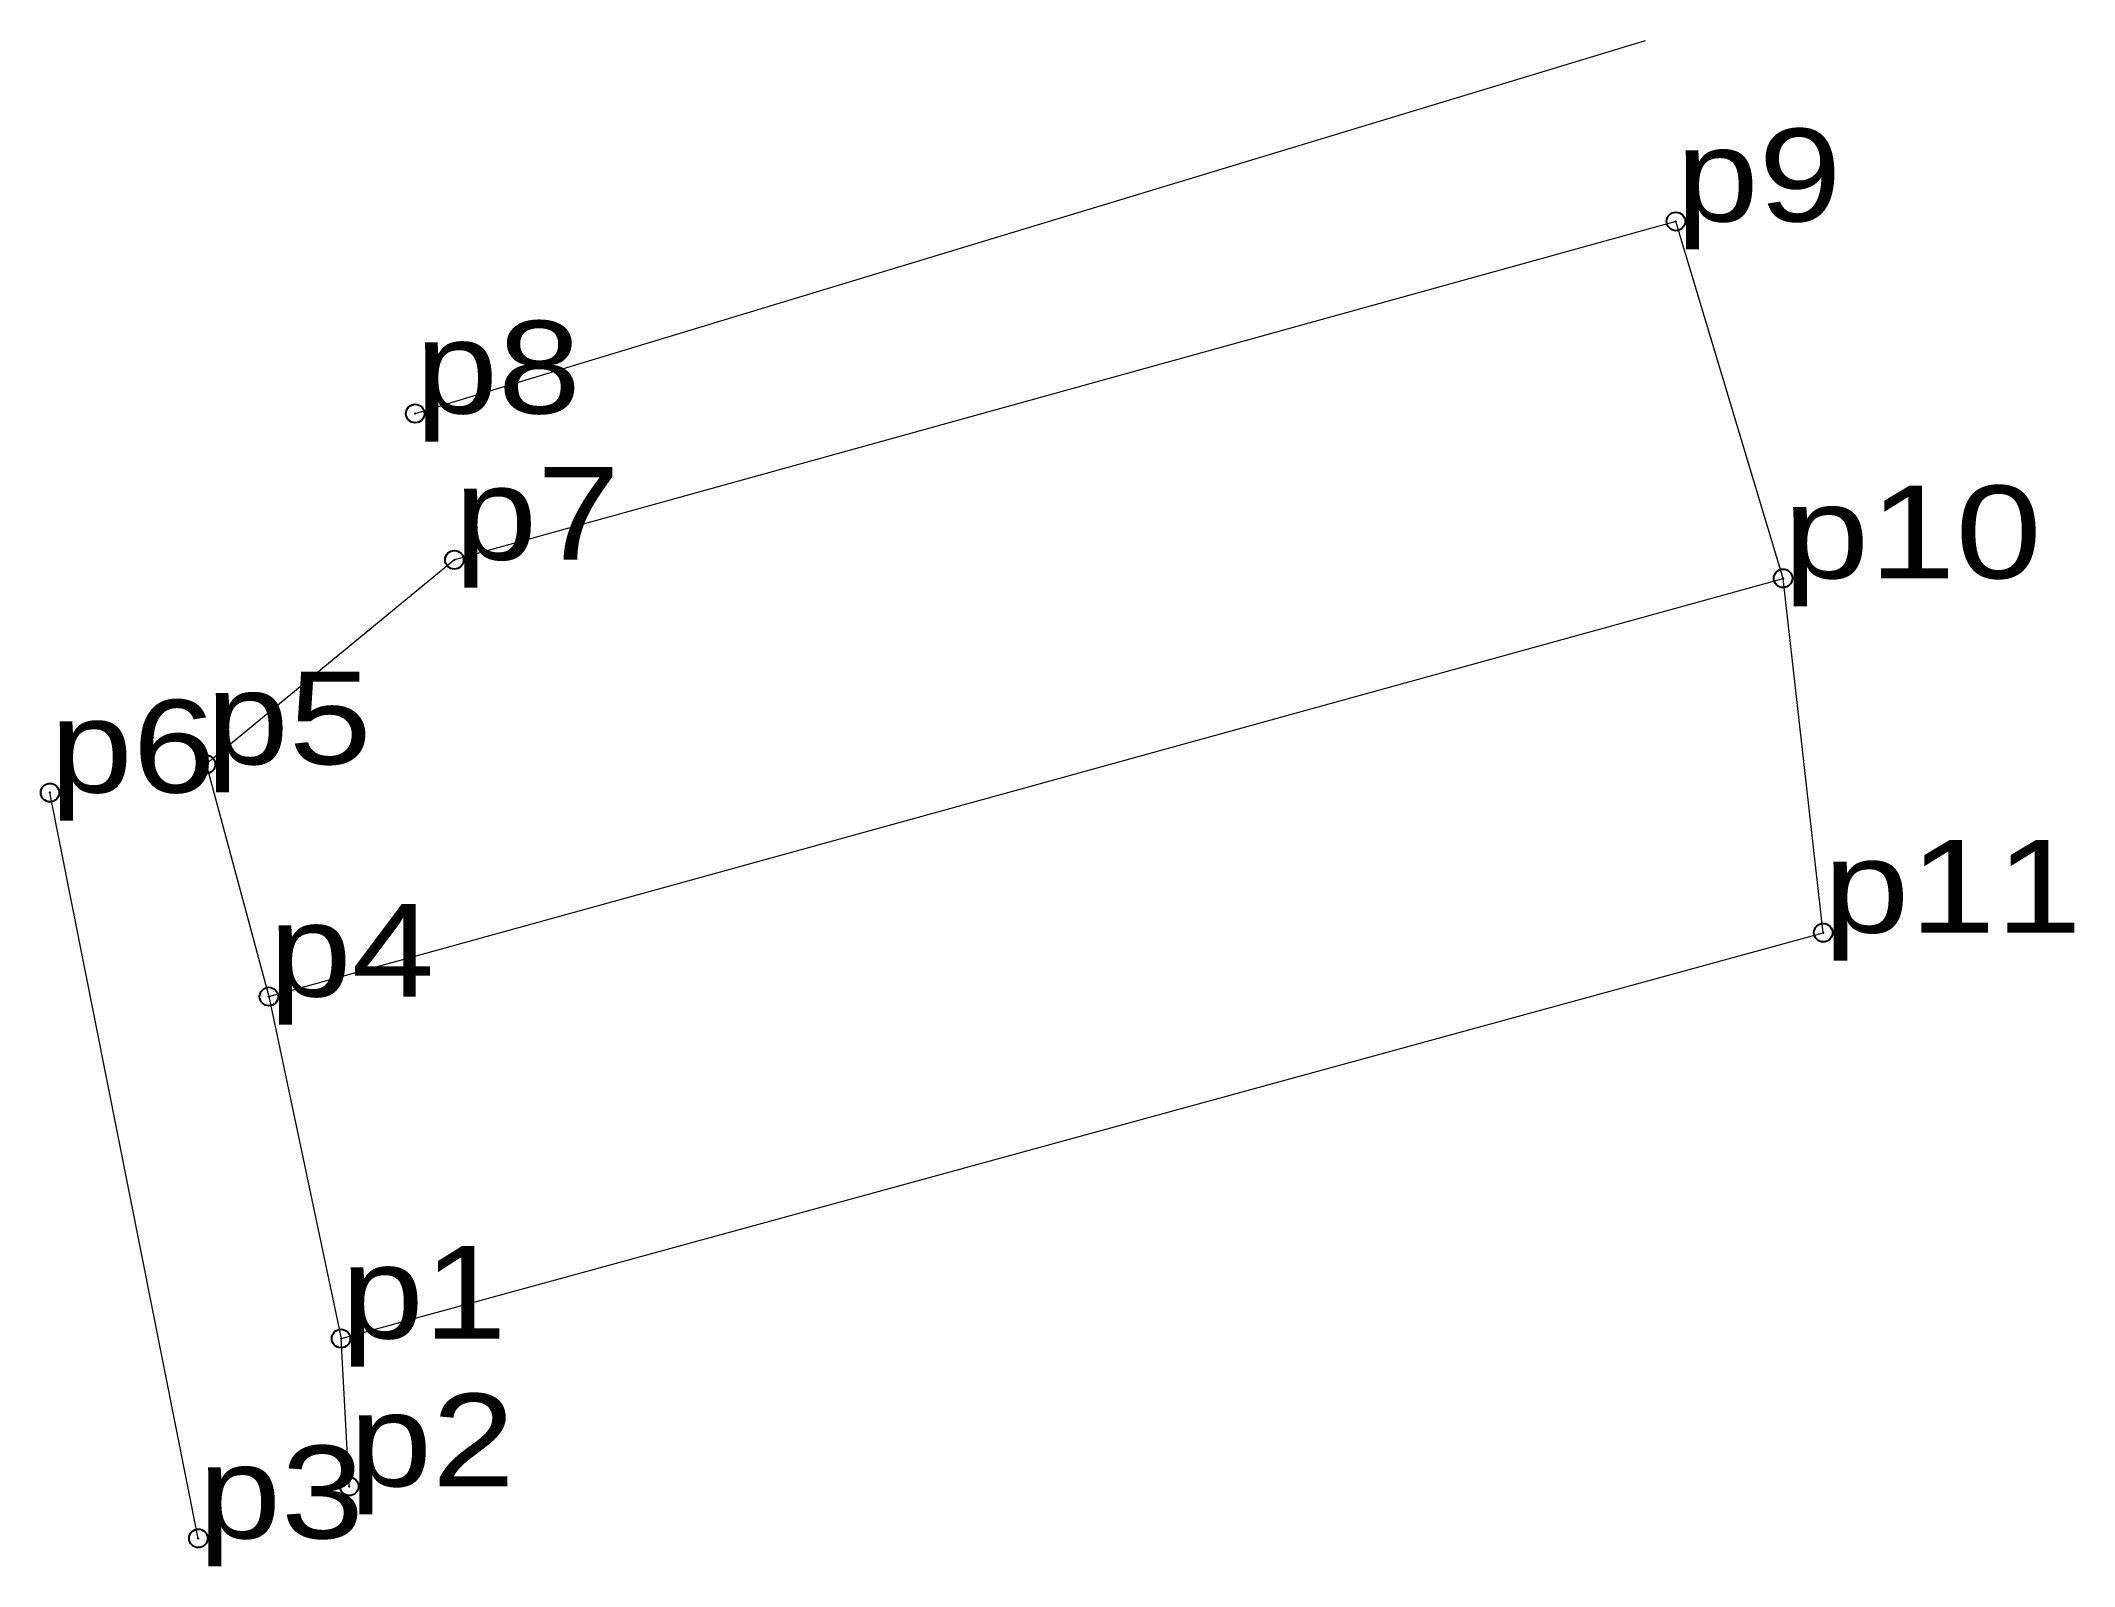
# Model space of a CAD drawing. Header units: metres. Extents: x 542821.9 to 542861.3, y 1835502 to 1835531.6.
import ezdxf

# ---------------------------------------------------------------- set-up
doc = ezdxf.new("R2010")
doc.units = ezdxf.units.M
doc.header["$LTSCALE"] = 0.72
doc.header["$PDMODE"] = 32
doc.header["$PDSIZE"] = 0.36
doc.layers.add('10', color=7, linetype='Continuous', lineweight=13)
doc.layers.add('12', color=7, linetype='Continuous')
doc.layers.add('7', color=7, linetype='Continuous')

msp = doc.modelspace()

# ---------------------------------------------------------------- linework, layer by layer
at = {"layer": '10'}
for p, q in [((542829.13, 1835524.34), (542853.01, 1835531.58)), ((542826.29, 1835513.02), (542855.68, 1835521.14)), ((542824.92, 1835502.5), (542822.04, 1835516.98)), ((542827.85, 1835503.51), (542827.69, 1835506.38))]:
    msp.add_line(p, q, dxfattribs=at)
msp.add_lwpolyline([(542827.69, 1835506.38), (542856.46, 1835514.26), (542855.68, 1835521.14), (542853.6, 1835528.07), (542829.89, 1835521.5), (542825.07, 1835517.53), (542826.29, 1835513.02)], close=True, dxfattribs=at)
at = {"layer": '7'}
for p in [(542853.6, 1835528.07), (542829.13, 1835524.34), (542829.89, 1835521.5), (542855.68, 1835521.14), (542825.07, 1835517.53), (542822.04, 1835516.98), (542856.46, 1835514.26), (542826.29, 1835513.02), (542827.69, 1835506.38), (542827.85, 1835503.51), (542824.92, 1835502.5)]:
    msp.add_point(p, dxfattribs=at)

# ---------------------------------------------------------------- texts
at = {"layer": '12'}
for s, width, p in [('p9', 1.2, (542853.6, 1835528.07)), ('p8', 1.2, (542829.13, 1835524.34)), ('p7', 1.2, (542829.89, 1835521.5)), ('p10', 1.25, (542855.68, 1835521.14)), ('p5', 1.2, (542825.07, 1835517.53)), ('p6', 1.2, (542822.04, 1835516.98)), ('p11', 1.25, (542856.46, 1835514.26)), ('p4', 1.2, (542826.29, 1835513.02)), ('p1', 1.2, (542827.69, 1835506.38)), ('p2', 1.2, (542827.85, 1835503.51)), ('p3', 1.2, (542824.92, 1835502.5))]:
    msp.add_text(s, height=1.8, dxfattribs=dict(at, width=width)).set_placement(p)

doc.saveas('drawing.dxf')
